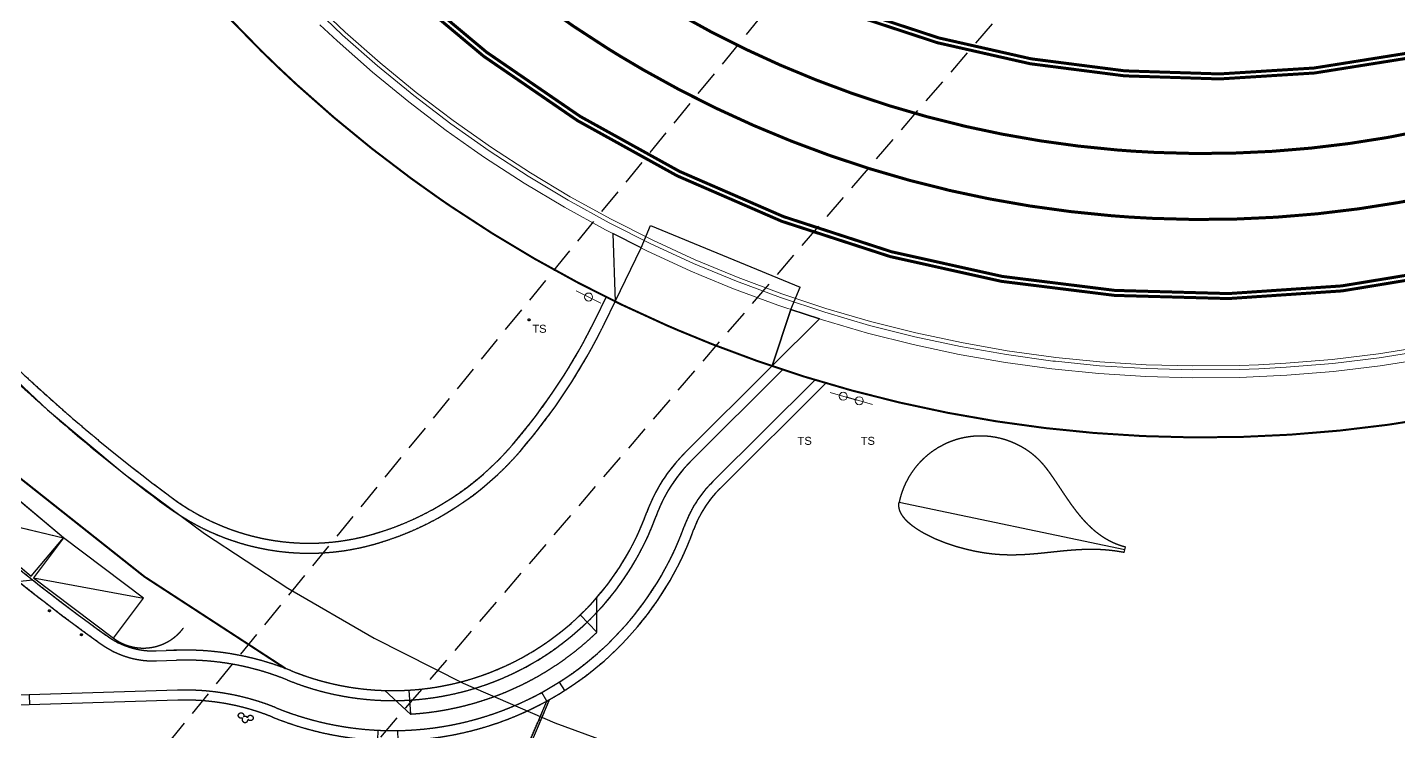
# Model space of a CAD drawing. Header units: millimetres. Extents: x 833576263 to 1668046980, y 817519639 to 1636103653.
# Drawn here: x 834135641 to 834204194, y 817956395 to 817991613 of the extents above; entities that cross this region are included whole.
import ezdxf

# ---------------------------------------------------------------- set-up
doc = ezdxf.new("R2010")
doc.units = ezdxf.units.MM
doc.header["$LTSCALE"] = 100
doc.header["$MEASUREMENT"] = 0
for name, pattern in [('C160$0$Hidden', [9.524999999999999, 6.35, -3.175]), ('R_P_Grid$0$XXXXX-PIW-P-WHCGRDP1-XXX$0$DIVIDE2', [0.625, 0.25, -0.125, 0, -0.125, 0, -0.125]), ('R_site$0$HIDDENX2', [19.049999999999997, 12.7, -6.35])]:
    doc.linetypes.add(name, pattern=pattern)
doc.layers.get('Defpoints').update_dxf_attribs({"color": 170})
for name, color, linetype in [('C160$0$+C160', 6, 'C160$0$Hidden'), ('R_site$0$G-SITE(WHC)', 7, 'R_site$0$HIDDENX2'), ('R_site$0$WHC', 8, 'R_site$0$HIDDENX2'), ('R_Text for GBP from DLN$0$base plan(mm)$0$DLN040__', 7, 'Continuous'), ('T-TITL', 7, 'Continuous'), ('X-REF', 7, 'Continuous')]:
    doc.layers.add(name, color=color, linetype=linetype)
for name, color, linetype, lineweight in [('C160$0$DLN_TRAFFIC SIGN', 6, 'Continuous', 18), ('R_ROAD MARK$0$MMH832__', 252, 'Continuous', 0), ('R_WKCD_PARK$0$000-PAV-Concrete-b', 1, 'Continuous', 25), ('R_WKCD_PARK$0$RDA8301', 1, 'Continuous', 18)]:
    doc.layers.add(name, color=color, linetype=linetype, lineweight=lineweight)
doc.layers.add('R_P_Grid$0$RDA9101-PIW', color=3, linetype='R_P_Grid$0$XXXXX-PIW-P-WHCGRDP1-XXX$0$DIVIDE2', plot=False)
doc.styles.add('R_Text for GBP from DLN$0$base plan(mm)$0$SWIS721 LT', font='swiss.ttf')
doc.styles.add('R_WKCD_PARK$0$Calibri', font='calibri.ttf', dxfattribs={"height": 0.5000000000000001})

# ---------------------------------------------------------------- blocks, each defined once
blk = doc.blocks.new('R_P_Grid')
at = {"layer": 'R_P_Grid$0$RDA9101-PIW', "color": 3, "ltscale": 100, "const_width": 100, "flags": 128}
blk.add_lwpolyline([(834337769.4556472, 818059634.9832795), (834332932.0432233, 818056418.8684082), (834331836.7016854, 818055690.6396995), (834328766.5812991, 818053649.4947715), (834324604.5337418, 818050882.3908176), (834317939.9446489, 818046451.4921848), (834316277.0243415, 818045345.9129491), (834307949.5149413, 818039809.4350805), (834305598.7993662, 818038246.5806745), (834302685.5302255, 818036294.6053597), (834299786.3456538, 818034321.7714756), (834299131.3425372, 818033871.8247414), (834295770.6559348, 818031538.4222089), (834291783.0000277, 818028715.0558803), (834291136.8026212, 818028251.8675765), (834287823.7766945, 818025851.9548243), (834285844.326741, 818024397.7469217), (834283893.381854, 818022949.4053489), (834282403.2293782, 818021832.9618126), (834275934.3934746, 818016967.145192), (834267942.8156925, 818010955.9319574), (834260124.0602909, 818004714.9608614), (834257045.0344138, 818002257.266444), (834255723.6667459, 818001202.5439211), (834252305.3048893, 817998473.9897656), (834244486.5494877, 817992233.0186696), (834236667.7940861, 817985992.0475737), (834234793.1675985, 817984581.9656276), (834234389.1462077, 817984283.7413127), (834232887.6782155, 817983200.323642), (834230934.9043618, 817981886.360689), (834228937.248756, 817980641.693486), (834228709.7355893, 817980506.0279881), (834227599.0263029, 817979860.9795994), (834226897.16934, 817979467.8534878), (834224722.31897, 817978318.2538613), (834222506.7911438, 817977249.1468117), (834220253.563685, 817976261.9692934), (834217965.6650892, 817975358.0481421), (834215646.1704515, 817974538.5982906), (834213298.1973348, 817973804.721137), (834210924.9015789, 817973157.4030632), (834208529.4730593, 817972597.5141103), (834206115.1313987, 817972125.8068076), (834203685.1216409, 817971742.9151634), (834201242.7098893, 817971449.3538102), (834198791.1789153, 817971245.517315), (834196333.8237479, 817971131.6796484), (834193873.9472439, 817971107.9938164), (834191414.8556495, 817971174.491654), (834188959.854155, 817971331.083784), (834186512.2424538, 817971577.5597351), (834184075.3103074, 817971913.5882263), (834181652.3331226, 817972338.7176125), (834179246.5675498, 817972852.3764894), (834176861.2471061, 817973453.8744645), (834174499.5778286, 817974142.4030817), (834172164.7339658, 817974917.0369109), (834169859.8537108, 817975776.7347898), (834168164.4462327, 817976471.6459236), (834167588.0349838, 817976720.3412248), (834165352.3312675, 817977746.5879428), (834163155.7475038, 817978854.0955962), (834161001.2360548, 817980041.375618), (834158891.6927346, 817981306.8322207), (834156829.9529164, 817982648.7645422), (834156301.532596, 817983010.3478549), (834154818.7877228, 817984065.3689317), (834152860.9002998, 817985554.7413741), (834150958.922185, 817987114.8800486), (834149115.4097698, 817988743.6880205), (834148211.4535729, 817989587.8249334), (834147332.8408637, 817990438.9760573), (834145613.6113636, 817992198.465574), (834143960.0320346, 817994019.791694), (834142374.325402, 817995900.5064273), (834141237.8898685, 817997339.358168), (834140858.6227666, 817997838.0819625), (834139414.9613383, 817999829.9140624), (834138045.2814993, 818001873.3255657), (834136751.4241949, 818003965.5699847), (834135535.1284591, 818006103.8351966), (834134398.0290791, 818008285.2472239), (834134114.6082023, 818008861.0510113), (834133341.6543952, 818010506.8740965), (834132367.4242492, 818012765.7297924), (834131476.6480743, 818015058.7782522), (834130670.5231355, 818017382.9374586), (834129950.1329217, 818019735.0835792), (834129316.445687, 818022112.0551655), (834128770.3131518, 818024510.6574017), (834128312.4693563, 818026927.6663988), (834127943.529674, 818029359.8335279), (834127663.9899865, 818031803.8897867), (834127474.2260138, 818034256.5501928), (834127438.0893545, 818036715.9316373), (834127492.1356573, 818039172.6527889), (834127636.1213106, 818041623.4109775), (834127869.6819106, 818044064.9178157), (834128192.3329773, 818046493.9036096), (834128603.470836, 818048907.1217395), (834129102.3736595, 818051301.3529966), (834129375.5332236, 818052454.0844829), (834129688.2026614, 818053673.4098797), (834130360.0034531, 818056020.1408372), (834131116.7075506, 818058338.4344535), (834131957.1340306, 818060625.2235745), (834132879.9913414, 818062877.4893633), (834133883.8792539, 818065092.2652851), (834134967.2909597, 818067266.6410123), (834135629.7251377, 818068504.9505402), (834136128.6153077, 818069397.7662469), (834137399.4340827, 818071536.6200963), (834138748.5208138, 818073624.0667939), (834139884.2413279, 818075256.8252978), (834140173.8086783, 818075657.2485023), (834142535.2937913, 818078697.420425), (834144381.6137109, 818081074.3695523), (834148574.8392997, 818086679.6478057), (834152500.609871, 818092007.430917), (834154509.7347033, 818094734.0755737), (834157219.0144552, 818098410.9218498), (834160444.6301069, 818102788.5033418), (834163001.4424218, 818106258.4314036), (834165759.1365839, 818110000.9823544), (834168748.046644, 818120246.104581), (834165385.6186076, 818129509.1662626), (834169848.6197025, 818137783.6548686), (834175089.2753421, 818145514.4985127), (834184459.1528735, 818145967.773594), (834194438.3330228, 818146124.3414932), (834203910.7509302, 818139625.229262), (834201868.6300001, 818136648.8500001), (834201686.371376, 818136383.208995), (834201506.2601362, 818136116.1119394), (834200974.9305588, 818135269.0696948), (834200486.5994726, 818134396.5306215), (834200042.4874514, 818133500.6756129), (834199643.7045436, 818132583.7438399), (834199291.2474988, 818131648.0271543), (834198985.9972762, 818130695.8643607), (834198728.7168424, 818129729.6353701), (834198520.0492641, 818128751.7552518), (834198360.5161022, 818127764.6681967), (834198308.5514855, 818127350.4407436), (834198256.1226841, 818126946.0349243), (834198077.9145186, 818125962.2581447), (834197829.9507403, 818124993.7082663), (834197513.495933, 818124045.3247696), (834197130.1639755, 818123121.9442884), (834196681.9098121, 818122228.2759457), (834196171.0194813, 818121368.8773348), (834195600.0984583, 818120548.1312793), (834194972.0583674, 818119770.2234786), (834194290.1021323, 818119039.121163), (834193557.7076432, 818118358.5528605), (834193203.1778057, 818118062.0429673), (834192624.3610524, 818117584.9242141), (834191866.8408551, 818116932.1523793), (834191125.8749665, 818116260.6484926), (834190401.926466, 818115570.8322225), (834189695.4477984, 818114863.1346812), (834189006.8804893, 818114137.998157), (834188336.6548711, 818113395.8758368), (834187685.189813, 818112637.2315223), (834187052.8924593, 818111862.539342), (834186440.1579757, 818111072.2834529), (834185847.3693006, 818110266.9577395), (834185274.896908, 818109447.0655042), (834185052.6508812, 818109115.6236924), (834184992.3325007, 818109024.4530561), (834180082.0240309, 818101389.2787989), (834176995.4558455, 818096603.6566086), (834174659.2860892, 818092981.5024376), (834171712.0280176, 818088411.8759855), (834169236.5481473, 818084573.7260766), (834167400.8026593, 818081727.4632324), (834163813.8102055, 818076165.9497155), (834160062.3511899, 818070255.8870773), (834158495.7223681, 818067685.9729669), (834156491.9685211, 818064398.9944484), (834156311.0684675, 818064104.2617408), (834155588.7378981, 818062917.487855), (834154743.1460891, 818061405.1542377), (834153956.2320035, 818059864.2298764), (834153650.2101643, 818059223.4897006), (834153246.6964657, 818058337.1474706), (834152594.5986258, 818056787.1968869), (834152000.6599786, 818055216.5335822), (834151465.5213059, 818053627.3351234), (834150989.7420274, 818052021.7981719), (834150573.7996633, 818050402.1354492), (834150218.0894098, 818048770.5726889), (834150058.4169573, 818047925.9351403), (834149922.9238292, 818047129.3455805), (834149688.5326504, 818045480.6967057), (834149515.0626863, 818043826.8724768), (834149402.5778629, 818042170.1200744), (834149351.0593587, 818040512.6843956), (834149360.4058602, 818038856.8050119), (834149430.4339278, 818037204.7131431), (834149560.878469, 818035558.628651), (834149688.0712361, 818033914.6882373), (834149875.4378155, 818032276.5149103), (834150122.7263728, 818030646.3104895), (834150429.6045353, 818029026.2660835), (834150795.6598375, 818027418.5591451), (834151220.4002753, 818025825.3505447), (834151703.2549677, 818024248.7816657), (834152243.5749247, 818022690.9715269), (834152840.6339183, 818021154.0139341), (834153493.6294596, 818019639.9746654), (834154011.7158595, 818018536.8316976), (834154201.6838769, 818018150.8886952), (834154963.8454958, 818016688.7574594), (834155779.0899177, 818015255.5461643), (834156646.3213971, 818013853.1811457), (834157564.3743145, 818012483.5472804), (834158532.0147429, 818011148.4854519), (834158786.2254418, 818010814.206724), (834159547.9421052, 818009849.7900765), (834160610.7909251, 818008589.2066915), (834161719.1326588, 818007368.4296091), (834162871.4776179, 818006189.0996385), (834163460.3838258, 818005618.6000593), (834164066.2769705, 818005052.8018821), (834165301.9248224, 818003961.0636028), (834166576.7603769, 818002915.3521737), (834167889.070166, 818001917.0731038), (834168882.9069902, 818001209.9259642), (834169237.0903536, 818000967.5681498), (834170619.0091066, 818000068.1135126), (834172032.9690295, 817999219.9181223), (834173477.0696616, 817998424.1220123), (834174949.3700308, 817997681.7947881), (834176447.8912623, 817996993.9341898), (834176834.241423, 817996827.2416254), (834177970.6192391, 817996361.4647502), (834179515.5073088, 817995785.2365519), (834181080.4790336, 817995266.0240858), (834182663.4309821, 817994804.5252101), (834184262.235557, 817994401.3602115), (834185874.7438525, 817994057.0709715), (834187498.7885455, 817993772.1202391), (834189132.1868058, 817993546.8910079), (834190772.743233, 817993381.6860019), (834192418.2528039, 817993276.7272683), (834194066.5038393, 817993232.1558785), (834195715.2809743, 817993248.0317401), (834197362.3681376, 817993324.3335143), (834199005.551529, 817993460.9586464), (834200642.6225948, 817993657.7235029), (834202271.380998, 817993914.3636178), (834203889.637573, 817994230.5340488), (834205495.2172701, 817994605.8098412), (834207085.9620782, 817995039.6865976), (834208659.7339249, 817995531.5811578), (834210214.4175514, 817996080.8323807), (834211747.923354, 817996686.702035), (834213258.1901937, 817997348.3757888), (834214743.1881667, 817998064.9643068), (834216200.921332, 817998835.504444), (834216671.3537744, 817999099.0043973), (834217415.826957, 817999531.3598592), (834217568.3218051, 817999622.2921327), (834218907.2869446, 818000456.5530487), (834220216.1692706, 818001337.2607057), (834221222.315716, 818002063.7651136), (834221493.3583168, 818002263.3314704), (834223367.9848044, 818003673.4134165), (834231532.3849671, 818009454.8687899), (834239696.7851297, 818015236.3241634), (834243266.262964, 818017763.9779279), (834244646.0445082, 818018741.0424109), (834247861.1852922, 818021017.7795368), (834256025.5854548, 818026799.2349102), (834264017.163237, 818032810.4481449), (834270485.9991405, 818037676.2647655), (834272036.6147207, 818038838.0081241), (834274066.719415, 818040345.1163183), (834276126.4857742, 818041858.3288713), (834279573.9380999, 818044355.6183528), (834280246.3550398, 818044837.6005746), (834284395.8105345, 818047775.5253098), (834287892.8573718, 818050203.6059119), (834288574.4373155, 818050671.8092866), (834291591.2566276, 818052724.6911278), (834294622.7319918, 818054755.8680605), (834296973.447567, 818056318.7224663), (834305300.956967, 818061855.2003349), (834306963.8772744, 818062960.7795708), (834313628.4663672, 818067391.6782035), (834317790.5139242, 818070158.7821574), (834321955.9757675, 818072928.1560721), (834328617.331038, 818077356.904724), (834330283.4851677, 818078464.6339407), (834333118.0012465, 818080367.5659057), (834338610.994568, 818084001.1118093), (834347159.9630829, 818089204.4893019), (834347395.6154526, 818089361.1608909), (834355477.9137256, 818094734.6121073), (834355488.6028192, 818094741.7173624), (834355753.0367967, 818094916.6647946), (834355978.9935138, 818095064.9027183), (834357079.1941259, 818095787.2618561), (834357525.7710325, 818096076.0556525), (834358432.8358043, 818096656.1226344), (834360580.7234007, 818097995.444629), (834361303.6278238, 818098435.6281222), (834364211.5427778, 818100153.8007629), (834367250.3055387, 818101912.6425607), (834370327.9916823, 818103604.4867656), (834373443.1238279, 818105228.4718874), (834375936.555146, 818106395.1002089), (834378449.9156446, 818107516.9195065), (834382829.378338, 818109423.3209075), (834383089.7190642, 818109536.6484913), (834384925.5885065, 818110335.8113844), (834386145.5908726, 818110873.9553549), (834387150.8270481, 818111325.3256652), (834389359.3683374, 818112352.784869), (834389897.661152, 818112609.2316887), (834389999.384761, 818112657.8719398), (834391550.5652509, 818113417.9072195), (834392181.8325441, 818113742.2542194), (834392838.5519364, 818114085.8691308), (834394345.6598113, 818114888.6863478), (834397107.6308529, 818116420.7636341), (834399835.1342804, 818118013.3935025), (834402526.8427724, 818119665.8009101), (834405181.4464257, 818121377.1817236), (834406983.2470984, 818122586.8214439), (834407797.6533949, 818123146.7031106), (834410309.5034739, 818124926.5867873), (834410374.1905203, 818124973.503945), (834411807.6145899, 818126027.4278746), (834412909.8039459, 818126856.695226), (834413724.1101507, 818127480.1430801), (834414014.1873924, 818127704.477067), (834415403.2597325, 818128795.3605106), (834417344.433478, 818130367.1166484), (834417477.5322899, 818130476.9565358), (834419520.0829626, 818132196.9444964), (834422831.6577235, 818135038.7492453), (834423236.1397046, 818135385.8526318), (834427986.5137675, 818139441.3115835), (834429055.5802066, 818140379.764848), (834430154.7006367, 818141362.6760292), (834431136.5839674, 818142312.9086373), (834432081.7779255, 818143299.643286), (834432957.3762169, 818144284.5906385), (834432988.926506, 818144321.4643751), (834433061.2306658, 818144406.3487643), (834433445.8676054, 818144867.0377443), (834433856.7282857, 818145376.9059682), (834434683.938289, 818146464.453896), (834435469.3697748, 818147582.5479288), (834436211.895939, 818148729.5840139), (834436910.4515302, 818149903.916578), (834437564.0343791, 818151103.8608873), (834438171.7068352, 818152327.6954638), (834438732.5971129, 818153573.6645571), (834438923.7402902, 818154029.3105236), (834439245.9005418, 818154839.980661), (834439710.8807205, 818156124.8270793), (834440126.8705742, 818157426.3605312), (834440493.273311, 818158742.7137967), (834440809.5632782, 818160071.9983946), (834441075.2867165, 818161412.3072915), (834441290.0624101, 818162761.7176391), (834441453.582236, 818164118.2935315), (834441633.1238568, 818165475.8202692), (834441761.2407377, 818166841.732157), (834441837.5552055, 818168214.0781915), (834441861.7637188, 818169590.8907888), (834441833.6375816, 818170970.1886084), (834441793.2106774, 818171771.6817889), (834441735.0565295, 818172572.9497098), (834441605.30632, 818174302.4318556), (834441596.1642312, 818174501.9049555), (834441565.9382032, 818176033.486763), (834441616.7635335, 818177761.4020407), (834441757.3485348, 818179481.4892199), (834441987.0162818, 818181189.0964768), (834442304.8493376, 818182879.6212131), (834442738.0532073, 818184652.7344658), (834442989.1699226, 818185522.4020923), (834443899.5000001, 818188760.600001), (834443955.5407586, 818189087.9554554), (834444164.9293481, 818190065.7709216), (834444354.7210556, 818191047.5783237), (834444524.8399669, 818192032.984952), (834444675.218037, 818193021.5966569), (834444805.7951164, 818194013.0180072), (834444916.5189762, 818195006.8524469), (834445007.3453282, 818196002.7024562), (834445078.2378433, 818197000.169708), (834445129.1681651, 818197998.8552289), (834445160.1159225, 818198998.3595577), (834445171.0687363, 818199998.2829063), (834445162.0222261, 818200998.2253186), (834445132.98001, 818201997.7868307), (834445083.9537046, 818202996.5676317), (834445014.96292, 818203994.1682225), (834444926.0352513, 818204990.189576), (834444817.2062682, 818205984.2332973), (834444688.5195014, 818206975.9017819), (834444574.4696304, 818207735.4222304), (834453113.676778, 818204098.3019782), (834460852.6868304, 818200622.1376286), (834473072.4912845, 818195624.9179709), (834472075.5445566, 818195548.4977723), (834471084.3793143, 818195416.8380326), (834470102.0539224, 818195230.3450049), (834469131.59947, 818194989.5941367), (834468176.0104166, 818194695.3282948), (834467238.2353523, 818194348.4554741), (834466321.1679004, 818193950.0459944), (834465427.6377882, 818193501.3291978), (834464560.4021155, 818193003.689657), (834463722.1368469, 818192458.6629013), (834462915.4285558, 818191867.9306797), (834462142.7664422, 818191233.3157703), (834461406.5346524, 818190556.7763579), (834460709.0049222, 818189840.3999901), (834460190.3390844, 818189252.0131813), (834459921.323341, 818188925.8109726), (834459282.3457066, 818188086.7264208), (834459191.908589, 818187959.7943052), (834459099.3236334, 818187828.5759492), (834458690.7845551, 818187213.5650922), (834458198.9894294, 818186280.5757085), (834457761.0779757, 818185324.639324), (834457378.0780746, 818184348.8516035), (834457100.1610733, 818183518.5378112), (834457050.8406128, 818183356.3514065), (834456780.0378661, 818182350.3107123), (834456566.1624511, 818181333.9245007), (834456409.5268509, 818180310.4006163), (834456314.5430933, 818179343.838666), (834456270.3053249, 818178376.468699), (834456276.6392144, 818177410.9453291), (834456333.2320598, 818176449.9027945), (834456424.817888, 818175605.687393), (834456439.634438, 818175495.9477687), (834456561.9397243, 818174751.0202154), (834456595.2622272, 818174551.6522908), (834456771.4550333, 818173431.6459568), (834456923.0515004, 818172307.1743704), (834457126.1067312, 818170362.3141991), (834457255.4458156, 818168408.5984995), (834457310.6892335, 818166448.8240098), (834457291.5636733, 818164485.8035109), (834457197.9027, 818162522.3617879), (834456962.6517239, 818160570.6975102), (834456653.6604968, 818158629.3420829), (834456271.3723073, 818156701.0806345), (834455816.3355979, 818154788.6795083), (834455289.2031782, 818152894.8822949), (834454690.7312887, 818151022.405894), (834454021.778516, 818149173.9366187), (834453558.2964072, 818148007.6502662), (834453283.3045602, 818147352.1263404), (834452476.3688592, 818145559.5886841), (834451602.1290677, 818143798.895281), (834450661.8393975, 818142072.5720751), (834449656.8488172, 818140383.0957044), (834448588.5991175, 818138732.8899435), (834447458.6228427, 818137124.3222291), (834446268.5410914, 818135559.7002622), (834445020.0611924, 818134041.268698), (834444974.4838512, 818133988.0014385), (834443714.974253, 818132571.2059253), (834442355.1525922, 818131151.6209424), (834440942.5470518, 818129784.5503292), (834439361.2740383, 818128370.4643003), (834439210.3962697, 818128236.9599774), (834434657.5610203, 818124329.0587922), (834433541.7439198, 818123376.4757042), (834433137.353009, 818123029.4505051), (834430102.9323217, 818120423.2475252), (834429825.7696311, 818120187.63866), (834427557.4621543, 818118277.5458827), (834425253.9267421, 818116410.0882975), (834422484.8716469, 818114257.1440755), (834419668.9992663, 818112165.8053463), (834416807.6799263, 818110137.0898463), (834413902.3060695, 818108171.984837), (834410954.2915776, 818106271.446624), (834407965.0710822, 818104436.4000919), (834404936.0992687, 818102667.7382541), (834401868.8501662, 818100966.3218186), (834399328.8246359, 818099623.283488), (834398764.8164318, 818099332.9787682), (834396359.4973347, 818098092.9391495), (834393932.9623178, 818096893.7868465), (834391485.906495, 818095735.8848716), (834390536.823433, 818095295.9616543), (834389411.7083923, 818094774.4433085), (834385078.2159134, 818092765.7635319), (834382844.9386173, 818091705.2245345), (834380630.1643984, 818090607.7727617), (834377794.8331677, 818089224.7691718), (834374989.8339431, 818087779.0971044), (834372216.5521141, 818086271.4219209), (834372080.6463891, 818086191.1205702), (834370289.2168006, 818084959.6612859), (834368725.4853418, 818083390.6133127), (834367811.2455152, 818082126.7215295), (834367476.8094286, 818081560.8657672), (834366483.0690342, 818079209.3606514)], dxfattribs=at)
blk = doc.blocks.new('R_site')
at = {"layer": 'Defpoints'}
blk.add_lwpolyline([(834133012, 817975901.7), (834136651.0000001, 817972486.7), (834140480.0000001, 817969284.7), (834144485.9999999, 817966308.7000002), (834148656.0000001, 817963566.7), (834152977.0000001, 817961069.7), (834157433.0000001, 817958823.7000002), (834162012, 817956837.7), (834166696.9999999, 817955116.7)], dxfattribs=at)
at = {"layer": 'R_site$0$G-SITE(WHC)'}
blk.add_lwpolyline([(834037983.1212319, 817884579.8100538), (834043099.8307948, 817891427.0059211), (834047473.8666949, 817896889.655837), (834157501.3058895, 818025260.8742838, 0.0007799606108974314), (834158487.2072026, 818022569.6812036), (834158487.2072393, 818022569.6811095, 0.1805781509884024), (834175243.8972027, 818003906.2112036), (834175243.8972027, 818003906.2112036, 0.1017626178166721), (834190066.2139807, 817999023.8181814), (834069382.4026543, 817858219.5967968)], format="xyb", close=True, dxfattribs=at)
at = {"layer": 'R_site$0$WHC', "flags": 128}
blk.add_lwpolyline([(833996983.685323, 817777219.455525), (834194514.8662553, 818019359.139286)], dxfattribs=at)
blk = doc.blocks.new('R_WKCD_PARK')
blk.add_line((834135767.52323, 817957730.2339756), (834135751.7133201, 817958229.9839599))
at = {"layer": 'R_WKCD_PARK$0$000-PAV-Concrete-b'}
for p, q in [((834166332.5201597, 817980584.1313919), (834166793.0753942, 817981702.9805577)), ((834166793.3474318, 817981702.3278743), (834174276.3039757, 817978622.0960518)), ((834164058.9812572, 817977063.1896447), (834164578.8152745, 817978129.1585864)), ((834173816.4014248, 817977503.5189239), (834174276.9566591, 817978622.3680894)), ((834164508.3905343, 817976844.0291972), (834165028.2245517, 817977909.9981397)), ((834173411.0528405, 817974503.5442674), (834168849.6583573, 817969960.5100006)), ((834175021.3325434, 817973990.2870301), (834169908.177423, 817968897.7130363)), ((834175569.4298117, 817973830.4930174), (834170261.0171115, 817968543.4473815)), ((834143149.7510618, 817958464.0256093), (834132053.8824983, 817958113.00072)), ((834143165.560972, 817957964.2756251), (834132069.6924082, 817957613.2507358))]:
    blk.add_line(p, q, dxfattribs=at)
at = {"layer": 'R_WKCD_PARK$0$000-PAV-Concrete-b', "flags": 128}
blk.add_lwpolyline([(834165022.624861, 817977898.5154425), (834166332.3286803, 817980583.6666613), (834164915.5370698, 817981298.0065633)], close=True, dxfattribs=at)
for points in [[(834168496.8186688, 817970314.7756553), (834172879.5617957, 817974679.8776612), (834175239.9018623, 817977030.7170451), (834173816.2111019, 817977503.0565634), (834172879.5611402, 817974679.8756847), (834173816.2111019, 817977503.0565634)], [(834132006.6512524, 817967383.004923), (834137442.136033, 817966077.0550009), (834133616.128178, 817969296.0088514), (834132006.6512524, 817967383.004923), (834135832.6591079, 817964164.0510733), (834137442.136033, 817966077.0550009)], [(834135939.7562369, 817964078.8420627), (834141438.5619097, 817963072.2954074), (834137442.1360332, 817966077.0550009), (834135939.7562369, 817964078.8420627), (834139936.1821134, 817961074.08247), (834141438.5619097, 817963072.2954074)], [(834134960.4469175, 817964738.543056), (834134202.2904185, 817963808.382466), (834135895.4312291, 817963986.3433902)], [(834142075.2577057, 817960431.0338895), (834142580.8845637, 817960447.0297179), (834143086.5117065, 817960463.0255548)], [(834142091.0676154, 817959931.2839057), (834142596.6944735, 817959947.2797344), (834143102.3216156, 817959963.2755711)]]:
    blk.add_lwpolyline(points, dxfattribs=at)
at = {"layer": 'R_WKCD_PARK$0$000-PAV-Concrete-b'}
for centre, radius, start, end in [((834194307.6763633, 818037549.9666185), 94434.00366281503, 211.4452904109368, 234.3951042975594), ((834194307.6763545, 818037549.9666098), 93934.0036505651, 211.5473970966274, 234.3951042975594), ((834194316.2164911, 818037555.0090507), 86943.13786766387, 224.4603485000574, 233.4930419161902), ((834194316.2164859, 818037555.009046), 86443.13786047787, 224.4603485000574, 233.4930419161902), ((834137543.8335314, 817989993.6562295), 29500.00042398654, 319.2483098702083, 334.0032058578099), ((834137543.8335409, 817989993.656223), 30000.00041276799, 319.2483098702083, 334.0032058578099), ((834148907.0201299, 817980201.9245621), 14499.99980022793, 286.6706878190466, 319.2483098702083), ((834148907.0201311, 817980201.9245627), 14999.99979969439, 286.6738836463805, 319.2483098702083), ((834174212.8216228, 817964575.6720479), 8100.000000022917, 134.884459652432, 160.0510733136288), ((834174212.8216228, 817964575.6720479), 7599.999999938535, 134.884459652432, 160.0510733136288), ((834174212.8216228, 817964575.6720479), 6099.999999986288, 134.884459652432, 160.0510733136288), ((834174212.8216228, 817964575.6720479), 5600.000000002072, 134.884459652432, 160.0510733136288), ((834149730.847584, 817977316.6365932), 11499.71496102813, 233.4930419161902, 286.8625224106818), ((834149730.8475828, 817977316.6365925), 11999.71495993076, 233.4930419161902, 286.8585186059137), ((834153908.8839015, 817971945.2116222), 14000.00000083619, 247.9162607003683, 340.0510733136288), ((834153908.8839011, 817971945.2116221), 13500.00000103349, 247.9162607003683, 340.0510733136288), ((834153908.8839011, 817971945.2116222), 16000.00000107875, 247.9162607003683, 340.0510733136288), ((834153908.8839012, 817971945.2116222), 15500.00000102108, 247.9162607003683, 340.0510733136288), ((834141948.7784262, 817964429.0337641), 4000.000000599654, 234.3951042975594, 271.8119824755657), ((834141948.7784262, 817964429.0337636), 4499.999999593983, 234.3951042975594, 271.8119824755657), ((834143532.3508823, 817946370.0759902), 14099.99999992382, 67.91626070036833, 91.81198247556576), ((834143532.3508823, 817946370.0759902), 13599.9999999404, 67.91626070036833, 91.81198247556576), ((834143532.3508823, 817946370.0759902), 12099.99999996533, 67.91626070036833, 91.81198247556576), ((834143532.3508823, 817946370.0759902), 11599.9999999819, 67.91626070036833, 91.81198247556576), ((834065657.1471944, 817997680.1650125), 103861.7261962584, 328.4553288334386, 337.4907747323264), ((834065657.1471967, 817997680.1650115), 103961.7261939089, 328.4553288334386, 337.5601371099391)]:
    blk.add_arc(centre, radius, start, end, dxfattribs=at)
at = {"layer": 'R_WKCD_PARK$0$RDA8301', "flags": 128}
blk.add_lwpolyline([(834205598.2881246, 817975055.5675538), (834203276.0172496, 817974689.6521037), (834200941.8942453, 817974409.1063248), (834198599.0563362, 817974214.3072897), (834196250.6524599, 817974105.5168223), (834193899.8390347, 817974082.8811445), (834191549.7757187, 817974146.4306802), (834189203.6211609, 817974296.0800142), (834186864.5287566, 817974531.6280078), (834184535.6424094, 817974852.7580674), (834182220.0923055, 817975259.0385724), (834179920.9907056, 817975749.9234532), (834177641.4277629, 817976324.7529262), (834175384.4673692, 817976982.7543806), (834173153.1430367, 817977723.0434159), (834170950.4538214, 817978544.6250329), (834169330.2153034, 817979208.7260236), (834168779.3602912, 817979446.3949682), (834166642.7805474, 817980427.1411796), (834164543.5863022, 817981485.5454757), (834162484.5990198, 817982620.1852881), (834160468.5861225, 817983829.5355808), (834158498.2572725, 817985111.9709029), (834157993.2654241, 817985457.5227644), (834156576.2607292, 817986465.7675717), (834154705.1797903, 817987889.1059903), (834152887.5293193, 817989380.0730916), (834151125.7523651, 817990936.6649123), (834150261.8747029, 817991743.3754871)], dxfattribs=at)
at = {"layer": 'R_WKCD_PARK$0$000-PAV-Concrete-b', "insert": (834170535.1936518, 817980163.1058372), "char_height": 0.5000000000000001, "width": 2.677290097971373, "attachment_point": 2, "rotation": 337.62631765119045, "line_spacing_factor": 1.158047630004602, "style": 'R_WKCD_PARK$0$Calibri'}
blk.add_mtext('8093m', dxfattribs=at)
blk = doc.blocks.new('R_ROAD MARK')
at = {"layer": 'R_ROAD MARK$0$MMH832__', "linetype": 'Continuous'}
for p, q in [((834149703.1889374, 817992841.5821679), (834151396.0963459, 817991231.5655863)), ((834149843.674791, 817992983.9800969), (834151531.2681352, 817991379.0173838)), ((834151396.0963459, 817991231.5655863), (834153146.8818597, 817989684.6851864)), ((834151531.2681352, 817991379.0173838), (834153276.5579046, 817989836.9926667)), ((834153146.8818597, 817989684.6851864), (834154953.192301, 817988203.020084)), ((834153276.5579046, 817989836.9926667), (834155077.1983079, 817988359.9785355)), ((834155077.1983079, 817988359.9785355), (834156930.7691587, 817986949.9601996)), ((834154953.192301, 817988203.020084), (834156812.5998629, 817986788.5617402)), ((834156930.7691587, 817986949.9601996), (834158834.7791286, 817985608.8328224)), ((834156812.5998629, 817986788.5617402), (834158722.6053712, 817985443.2112858)), ((834158834.7791286, 817985608.8328224), (834160786.6690948, 817984338.3989731)), ((834158722.6053712, 817985443.2112858), (834160680.6416456, 817984168.7769663)), ((834160680.6416456, 817984168.7769663), (834162684.076948, 817982966.9717094)), ((834160786.6690948, 817984338.3989731), (834162783.8155811, 817983140.3662027)), ((834162684.076948, 817982966.9717094), (834164730.2185222, 817981839.4108261)), ((834162783.8155811, 817983140.3662027), (834164823.5342829, 817982016.3447515)), ((834164730.2185222, 817981839.4108261), (834166816.3162105, 817980787.6098363)), ((834164823.5342829, 817982016.3447515), (834166903.0836766, 817980967.8453825)), ((834166816.3162105, 817980787.6098363), (834168939.5661521, 817979812.9824349)), ((834166903.0836766, 817980967.8453825), (834169019.6687016, 817979996.2773523)), ((834168939.5661521, 817979812.9824349), (834171097.1145508, 817978916.8385885)), ((834169019.6687016, 817979996.2773523), (834171170.4445207, 817979102.9465162)), ((834171097.1145508, 817978916.8385885), (834173286.0615113, 817978100.3827767)), ((834171170.4445207, 817979102.9465162), (834173352.5203406, 817978289.0535725)), ((834173286.0615113, 817978100.3827767), (834175503.4649355, 817977364.7123741)), ((834173352.5203406, 817978289.0535725), (834175562.9632992, 817977555.6924515)), ((834175503.4649355, 817977364.7123741), (834177746.3444784, 817976710.8161721)), ((834175562.9632992, 817977555.6924515), (834177798.8024063, 817976903.8488404)), ((834177746.3444784, 817976710.8161721), (834180011.6855533, 817976139.5730538)), ((834177798.8024063, 817976903.8488404), (834180057.0325383, 817976334.3988634)), ((834180011.6855533, 817976139.5730538), (834182296.4433839, 817975651.7508092)), ((834180057.0325383, 817976334.3988634), (834182334.6184765, 817975848.107901)), ((834182296.4433839, 817975651.7508092), (834184597.5470961, 817975248.0051053)), ((834182334.6184765, 817975848.107901), (834184628.4989865, 817975445.6295614)), ((834184628.4989865, 817975445.6295614), (834186940.7279621, 817975126.79646)), ((834200881.2162496, 817975006.1301532), (834203193.4958274, 817975284.0505737)), ((834203193.4958274, 817975284.0505737), (834205494.034189, 817975646.5417503)), ((834203221.0032716, 817975085.9173213), (834205528.7858005, 817975449.5499465)), ((834184597.5470961, 817975248.0051053), (834186915.3285322, 817974928.4063753)), ((834186915.3285322, 817974928.4063753), (834187041.5501928, 817974913.4882442)), ((834186940.7279621, 817975126.79646), (834187063.2042335, 817975112.3209963)), ((834187041.5501928, 817974913.4882442), (834189236.1933627, 817974694.8136067)), ((834187063.2042335, 817975112.3209963), (834189252.4790021, 817974894.1812673)), ((834189236.1933627, 817974694.8136067), (834191567.920196, 817974546.0846176)), ((834189252.4790021, 817974894.1812673), (834191576.9919709, 817974745.9124137)), ((834191576.9919709, 817974745.9124137), (834193905.0626972, 817974682.9576666)), ((834193905.0626972, 817974682.9576666), (834196237.108342, 817974705.4127048)), ((834196237.108342, 817974705.4127048), (834197192.950738, 817974739.3800468)), ((834197192.950738, 817974739.3800468), (834198558.0421494, 817974812.966024)), ((834197201.88564, 817974539.5713176), (834198571.7138536, 817974613.4126347)), ((834198558.0421494, 817974812.966024), (834200881.2162496, 817975006.1301532)), ((834198571.7138536, 817974613.4126347), (834200901.4425547, 817974807.1217568)), ((834200901.4425547, 817974807.1217568), (834203221.0032716, 817975085.9173213)), ((834191567.920196, 817974546.0846176), (834193903.3217863, 817974482.9316322)), ((834193903.3217863, 817974482.9316322), (834196241.6233577, 817974505.4469081)), ((834196241.6233577, 817974505.4469081), (834197201.88564, 817974539.5713176))]:
    blk.add_line(p, q, dxfattribs=at)
at = {"layer": 'R_ROAD MARK$0$MMH832__', "linetype": 'Continuous', "const_width": 150, "flags": 128}
for points in [[(834205551.5904863, 817986481.7561991), (834203648.182542, 817986109.8736312), (834201732.4222507, 817985808.0111573), (834199806.8845283, 817985576.5745009), (834197874.1574315, 817985415.8747296), (834195936.8386809, 817985326.127835), (834193997.532168, 817985307.4544431), (834192058.8444561, 817985359.8796524), (834190947.8690435, 817985422.0302685), (834190123.3812771, 817985483.3329995), (834188193.7440284, 817985677.6485546), (834186272.5262771, 817985942.5651442), (834184362.3102745, 817986277.726702), (834182600.229763, 817986651.5466996), (834182465.6634839, 817986682.6827468), (834180585.1351312, 817987156.8889899), (834178723.2527775, 817987699.708065), (834176882.5189233, 817988310.4103853), (834175065.4076427, 817988988.1751242), (834173274.3612607, 817989732.0913186), (834171511.7870687, 817990541.159093), (834169780.0540892, 817991414.2910042), (834168081.4898922, 817992350.3135018)], [(834161257.9328612, 817992860.1042026), (834162942.3961457, 817991673.6189096), (834164669.2185025, 817990549.6756482), (834165292.1064482, 817990165.9361372), (834166436.078962, 817989489.7850767), (834168240.60274, 817988495.3717617), (834170080.3644309, 817987567.7722645), (834171952.8912665, 817986708.2333434), (834173855.6664398, 817985917.9102788), (834175786.1324881, 817985197.8653197), (834177741.6947305, 817984549.0662574), (834179719.7247543, 817983972.3851227), (834181717.5639496, 817983468.5970155), (834181860.5247236, 817983435.518644), (834183732.5270805, 817983038.3790623), (834185761.9058963, 817982682.3095058), (834187802.97277, 817982400.8669288), (834189852.9843651, 817982194.4296093), (834190728.9052056, 817982129.3027005), (834191909.1853229, 817982063.2750136), (834193968.8119657, 817982007.5794228), (834196029.0960115, 817982027.4176953), (834198087.2682949, 817982122.7631676), (834200140.5624883, 817982293.4876883), (834202186.2188209, 817982539.361792), (834204221.4877881, 817982860.0550066), (834206243.6338463, 817983255.1362978)]]:
    blk.add_lwpolyline(points, dxfattribs=at)
at = {"layer": 'R_ROAD MARK$0$MMH832__', "const_width": 150, "flags": 128}
for points in [[(834135028.3106314, 818042362.3068821, 0.01171226336172142), (834134887.9638671, 818039723.2655809, 0.6457580519911224), (834232426.683017, 817991639.4897587)], [(834135277.9717107, 818042348.3112916, 0.01173752283309479), (834135137.8376718, 818039715.3051059, 0.6457612423136992), (834232267.786761, 817991832.4974785)], [(834225986.4806826, 818000199.9033984, -0.6426762012100643), (834144534.8813214, 818040634.4272649, -0.6426762012100643)], [(834225828.9645698, 818000394.0391092, -0.6427118908784114), (834144784.9131185, 818040631.3493183, -0.6427118908784114)]]:
    blk.add_lwpolyline(points, format="xyb", dxfattribs=at)
blk = doc.blocks.new('C160$0$TS')
at = {"layer": 'C160$0$DLN_TRAFFIC SIGN'}
blk.add_line((834126.7067816668, 818031.9294209528), (834126.7067816668, 818030.557642198), dxfattribs=at)
blk.add_circle((834126.7067816668, 818031.2435315754), 0.1999999999534339, dxfattribs=at)
blk = doc.blocks.new('C160')
at = {"layer": 'C160$0$+C160'}
for p, q in [((834172.8795611401, 817974.6798756848), (834173.816211102, 817977.5030565634)), ((834179.2258009845, 817967.8739545499), (834190.5053984787, 817965.4962551388)), ((834190.4747687073, 817965.3509501896), (834190.5326891384, 817965.625719635)), ((834164.1142898273, 817961.3650561451), (834164.1070017663, 817963.0993995036)), ((834163.2811954659, 817962.2287423065), (834164.1142898273, 817961.3650561451)), ((834154.7865592223, 817957.2714361686), (834153.5150523831, 817958.4509574092)), ((834154.7149122575, 817958.4692953894), (834154.7865592223, 817957.2714361686))]:
    blk.add_line(p, q, dxfattribs=at)
at = {"layer": 'C160$0$+C160', "flags": 128}
blk.add_lwpolyline([(834194.5057766341, 817902.5689388482, 0.1371301355376545), (834201.254163669, 817900.7122273854, 0.05838300053238275), (834203.785833337, 817901.0193002325, -0.1224422936564869), (834210.2999245104, 817900.9780322913, 0.00762103194823824), (834215.0729621687, 817899.8364396996), (834217.5873242427, 817899.2754380185, 0.03869104341221816), (834244.5106639399, 817895.4214798986, 0.3116400440074453), (834269.3459316475, 817910.2870872943, 0.04096777883979923), (834277.2940085832, 817932.3801684825, 0.1443403783559359), (834277.1085945457, 817940.3526649928, -0.2680207997174732), (834278.8274445562, 817948.2701093901, 0.1627157758993849), (834282.4313895721, 817956.4520026095, 0.008292462503562383), (834282.7934872392, 817961.2250099547, -0.448218181929406), (834319.9004352508, 817990.5579660923, 0.4578686464131078), (834347.0164607629, 818012.7078155259, -0.201211876706244), (834361.7709191209, 818045.3755560714, -0.556126256492157), (834375.1385159488, 818042.0815947349), (834374.2990001675, 818054.1609998423), (834370.7518997096, 818059.5426914152, 0.269114428984827), (834341.0186648298, 818012.8704314718, -0.4578686463536737), (834320.9381258453, 817996.4675513764, 0.4482181720874481), (834276.8039747615, 817961.5796087089, -0.00829246530812224), (834276.4569308178, 817957.0050350393, -0.4371694524068553), (834267.0161071743, 817949.7673065179), (834242.235427978, 817954.5914126331, 0.2464618853792271), (834229.6820230687, 817950.8313058342, -0.3396885363204578), (834212.1440336049, 817948.727302262), (834209.5791838599, 817943.2380230798, -0.01713811243382823), (834213.7311592408, 817941.1217659933, -0.4717822284995428), (834216.0126760999, 817928.8288195856), (834215.3100394004, 817927.9914497744), (834219.906306164, 817924.1347242414), (834234.7547003595, 817941.8303513711), (834231.8805926242, 817944.2420144413), (834233.3641008984, 817945.990912086, -0.412648191200054), (834244.7477099362, 817946.9561862202), (834250.9341616818, 817941.7651368496), (834254.5551570094, 817946.0804710463), (834265.2282778269, 817944.0027125231, -0.4352189804526212), (834271.5010218524, 817933.9426359974, -0.04096777883980529), (834263.8852238625, 817912.773182724, -0.3116400440074453), (834244.8994088925, 817901.4088731011, -0.03869104341221816), (834218.8939103214, 817905.1314462852), (834216.3795482471, 817905.6924479663, -0.08055555071096852), (834170.302239164, 817924.1116585152), (834156.9027711668, 817932.1628548404, -0.4170009035278688), (834154.1714897978, 817943.3435353603, 0.05131809917660739), (834163.3824932566, 817962.5089422587, -0.1109390203543662), (834168.0872615281, 817969.9068670372), (834172.8795617952, 817974.6798776608, -0.1250487133179567), (834176.3122069252, 817976.712278222, -0.02819833224636395), (834169.041898613, 817979.3258829836), (834163.8531852652, 817974.1580548945, 0.1109390203574146), (834157.7369865122, 817964.5407526826, -0.05131809917541764), (834149.0580945634, 817946.4825143627, 0.170095146820808), (834147.0817431827, 817937.3707758122, -0.2649586570771981), (834143.9976452441, 817929.965831656, 0.09316747552843536), (834140.7813694354, 817926.3490898736), (834131.4260480554, 817910.7794663907), (834136.5690303096, 817907.6892020762), (834145.5054180471, 817922.5616139065, -0.4142112579499697), (834156.6202462872, 817925.3328159488)], format="xyb", close=True, dxfattribs=at)
at = {"layer": 'C160$0$+C160'}
for points in [[(834129.3152261456, 818022.1173904253), (834122.294221486, 818020.591485369, 0.1407991955609023), (834118.0633513953, 818018.3142836451, 0.3110381744357647), (834114.8917616027, 818002.1856698814, 0.089482206709575), (834132.2618304918, 817976.6586840344, 0.03943297298656711), (834142.5919727157, 817967.671449982, 0.237152478189665), (834153.2108777084, 817965.8326238161, 0.1430976768055735), (834160.2702062156, 817970.4101935613, 0.06446945807540719), (834164.5083905343, 817976.8440291972), (834165.0282245517, 817977.9099981397)], [(834129.4214143679, 818021.6287964608), (834122.4004097077, 818020.1028914051, 0.1407991955613214), (834118.4126821638, 818017.9565574727, 0.3109892326820957), (834115.3495404696, 818002.3867792247, 0.08947482009600971), (834132.6186981385, 817977.0088918052, 0.03943297298658172), (834142.8894329002, 817968.0733423043, 0.2371709375500069), (834153.0666423463, 817966.3113688778, 0.1431118822614334), (834159.8914333408, 817970.736584599, 0.06446945807584852), (834164.0589812573, 817977.0631896447), (834164.5788152745, 817978.1291585863)], [(834113.7423759897, 817988.2852386329, 0.1004735005720771), (834139.3289124009, 817960.770304201, 0.100151523004776)], [(834114.2564043229, 817988.4033401953, 0.1000234880711619), (834139.6200086259, 817961.1768297082)], [(834167.0688435285, 817967.1686581956, -0.4251692156301911), (834148.6454251179, 817958.9723167386, -0.4251692156301911)], [(834166.5988449705, 817967.3392493896, -0.4251692156317486), (834148.8334057888, 817959.4356344128)], [(834168.9488377608, 817966.4862934205, -0.4251692156302797), (834147.8935024345, 817957.1190460409, -0.4251692156302797)], [(834168.4788392028, 817966.6568846143, -0.425169215631639), (834148.0814831053, 817957.5823637154, -0.425169215631639)], [(834139.6200086259, 817961.1768297082, 0.1647281266574797), (834142.0752577056, 817960.4310338895, -1.591298433165131e-10), (834142.5808845637, 817960.447029718, -4.524072456799141e-10), (834143.0865117065, 817960.4630255548, -0.598541807908522)], [(834164.1142898272, 817961.3650561452, -0.1787762752028729), (834154.7865592223, 817957.2714361686)], [(834139.3289124013, 817960.7703042016, 0.1647281266524627), (834142.0910676154, 817959.9312839059), (834142.5966944735, 817959.9472797343), (834143.1023216156, 817959.9632755711)], [(834153.4901986236, 817936.2621029054, -0.2313210781794847), (834154.1714897996, 817943.3435353634, 0.03944500116875336), (834161.6064685561, 817957.918551631, 0.03787808076103148)], [(834153.8497939976, 817935.6704278316, -0.253858155448773), (834154.2567130537, 817943.2912190468, 0.03974814864205167), (834161.7469653488, 817957.9965744396, 0.03944500116866613)]]:
    blk.add_lwpolyline(points, format="xyb", dxfattribs=at)
at = {"layer": 'C160$0$+C160', "const_width": 0.1}
blk.add_lwpolyline([(834114.1517253991, 817995.677152627, 0.1406269358765457), (834148.5471263687, 817959.5481648814)], format="xyb", dxfattribs=at)
at = {"layer": 'C160$0$+C160'}
for points in [[(834165.0226248609, 817977.8985154425), (834166.3323286803, 817980.5836666613), (834164.9155370698, 817981.2980065632)], [(834172.8795617957, 817974.6798776613), (834173.816211102, 817977.5030565634), (834175.2399018622, 817977.0307170451)], [(834137.4421360331, 817966.0770550008), (834133.616128178, 817969.2960088514), (834132.0066512524, 817967.383004923), (834135.8326591081, 817964.1640510734)], [(834141.4385619097, 817963.0722954075), (834137.4421360332, 817966.0770550009), (834135.939756237, 817964.0788420627), (834139.9361821135, 817961.0740824699)]]:
    blk.add_lwpolyline(points, close=True, dxfattribs=at)
for points in [[(834172.8795617956, 817974.6798776613), (834168.4968186687, 817970.3147756553)], [(834173.4110528405, 817974.5035442674), (834168.8496583572, 817969.9605100005)], [(834175.0213325432, 817973.9902870301), (834169.908177423, 817968.8977130363)], [(834175.5694298117, 817973.8304930174), (834170.2610171116, 817968.5434473815)], [(834132.0066512524, 817967.383004923), (834137.4421360331, 817966.0770550008)], [(834135.939756237, 817964.0788420627), (834141.4385619097, 817963.0722954075)], [(834162.2266097213, 817958.8660129746), (834162.4949234574, 817958.4441033411)], [(834143.1497510618, 817958.4640256092), (834132.0538824983, 817958.11300072)], [(834161.6064685561, 817957.918551631), (834161.3659190364, 817958.3568847543)], [(834143.1655609718, 817957.964275625), (834132.0696924082, 817957.6132507358)], [(834161.2129344145, 817956.9818886702), (834161.304937302, 817956.9427036135)], [(834153.1645501493, 817956.4630939603), (834153.1405393829, 817955.9636708087)], [(834154.1694380359, 817955.9470207364), (834154.1644205619, 817956.4469955622)]]:
    blk.add_lwpolyline(points, dxfattribs=at)
at = {"layer": 'C160$0$+C160', "flags": 128}
for points in [[(834190.5326891384, 817965.625719635, -0.03650590116134318), (834190.0468417654, 817965.7856884254, -0.0128428672855878), (834189.8793424364, 817965.8598353049, -0.0124065498101925), (834189.7189446695, 817965.9407552507, -0.0118921022796329), (834189.562663095, 817966.0293733336, -0.0114496940029576), (834189.4122803668, 817966.12418319, -0.0107293986111795), (834189.2662449279, 817966.225571276, -0.01028934413643), (834189.125166113, 817966.3325767203, -0.0094564215897834), (834188.9884173629, 817966.445072228, -0.0090242423143257), (834188.8559088622, 817966.5625529484, -0.0081531235981357), (834188.7275098283, 817966.6845192865, -0.0077314559909004), (834188.6028128511, 817966.8107421033, -0.006871033383044001), (834188.4818517519, 817966.9405555478, -0.0064602483437899), (834188.3641847622, 817967.0737848554, -0.0056354307552514), (834188.2497725616, 817967.2098241076, -0.0052343347483361), (834188.1383361067, 817967.3483287724, -0.0044511366054803), (834188.0296016851, 817967.488968063, -0.0040575163607065), (834187.92358361, 817967.6310253199, -0.0033083327153661), (834187.8196685507, 817967.7746305101, -0.0029193002289044), (834187.718248555, 817967.9185278844, -0.002186822141664), (834187.6183025864, 817968.063454545, -0.0017989951054137), (834187.5206557458, 817968.2074907614, -0.001058393730897), (834187.4238332195, 817968.3520832642, -0.0006679572151225), (834187.3291324169, 817968.4945688945, 0.0001125047572588), (834187.2345898787, 817968.6371597641, 0.0005098213898613), (834187.1420071555, 817968.7764181525, 0.0013694086769815), (834187.0489019913, 817968.9153271411, 0.0017784207860273), (834186.9576087119, 817969.0496959924, 0.0027652852978321), (834186.8650989856, 817969.1832284915, 0.003191502532405999), (834186.774264421, 817969.311062377, 0.004363862158520001), (834186.6815102895, 817969.4375069115, 0.0023571465859482), (834186.6356978453, 817969.498230833, 0.0026956990995487), (834186.5892742537, 817969.5584884898, 0.0028124775595473), (834186.5432186129, 817969.6169255304, 0.0031870182740387), (834186.4964653308, 817969.6748054974, 0.287670434632687), (834182.2963228633, 817971.0546155361, 0.2876704346317322), (834179.2257909818, 817967.8739070531)], [(834190.4747687073, 817965.3509501896, 0.01661526205239357), (834189.9425161455, 817965.4365533491, 0.0064097287747462), (834189.7323936387, 817965.4604880557, 0.0061294466686177), (834189.5281204937, 817965.4785809361, 0.0058887255052474), (834189.3234703294, 817965.4917592184, 0.005591798403055001), (834189.1236670673, 817965.5000247172, 0.0052290065614567), (834188.9237301594, 817965.5039646273, 0.0049180496119633), (834188.727709669, 817965.5038488336, 0.0044510554576208), (834188.5317240452, 817965.500060196, 0.0041288165798958), (834188.3387985541, 817965.4930175217, 0.0035785444387582), (834188.146002904, 817965.4830018388, 0.0032477061993053), (834187.9554807852, 817965.4704941388, 0.0026355689059846), (834187.7651176525, 817965.4557454687, 0.0022986284278688), (834187.5763008944, 817965.439240612, 0.0016448601854335), (834187.387619208, 817965.421247, 0.001304094094654), (834187.1998016415, 817965.4022173481, 0.0006271503332080001), (834187.0120584869, 817965.3824623455, 0.0002846503087194), (834186.8245247152, 817965.3623835354, -0.0003984742132621), (834186.6369864066, 817965.3423474202, -0.0007407191008438), (834186.4490113313, 817965.3226977055, -0.001413586293462), (834186.2609538835, 817965.3038581364, -0.0017535855644606), (834186.0718027585, 817965.2861184232, -0.0023992313445741), (834185.882511835, 817965.2699504084, -0.0027348912689329), (834185.691440843, 817965.2556049619, -0.0033349840605358), (834185.5002111777, 817965.2435801498, -0.003664031580707999), (834185.3064686069, 817965.2341178326, -0.0041986619514236), (834185.1126028288, 817965.2277032748, -0.0045186185750656), (834184.915430942, 817965.2246190367, -0.0049670161350492), (834184.718237705, 817965.2252756964, -0.0052752434143761), (834184.5168753337, 817965.2300719188, -0.0056175172013985), (834184.3156667231, 817965.2392533284, -0.0059113444887238), (834184.1093524703, 817965.253440572, -0.0061310255357891), (834183.9034408001, 817965.2725920844, -0.006204883219715999), (834183.6919876476, 817965.2975341728, -0.0057412114557419), (834183.4811883651, 817965.3275210125, -0.0056827836406913), (834183.2665983072, 817965.3630664016, -0.0054054183379771), (834183.0528478944, 817965.4033616954, -0.0053688166510796), (834182.8376356408, 817965.448755162, -0.0052502797469737), (834182.6234353759, 817965.4987088501, -0.0052339417564636), (834182.4101055567, 817965.553199851, -0.0052633178177448), (834182.1979667982, 817965.6121571938, -0.0052668397324936), (834181.9890148032, 817965.6749979417, -0.005448132674579001), (834181.7814581495, 817965.7423014435, -0.0054722336476385), (834181.5793694252, 817965.8127452789, -0.0058253245938518), (834181.3789254181, 817965.8877363163, -0.0058719539358917), (834181.1861731454, 817965.9650364956, -0.0064364682348389), (834180.9953845924, 817966.047056529, -0.0032527109785873), (834180.9035613169, 817966.0886575682, -0.0034436346933477), (834180.8123036405, 817966.1314844867, -0.003466629148413), (834180.7237645036, 817966.1745385972, -0.0036980384671539), (834180.6358516607, 817966.2188567986, -0.0037254652621116), (834180.5509050618, 817966.2632734249, -0.0040047887825177), (834180.4666556515, 817966.308997804, -0.0040372383572882), (834180.3856089028, 817966.3546865401, -0.0043737679032697), (834180.3053426113, 817966.4017318427, -0.0044119720676777), (834180.228501693, 817966.4486025842, -0.0048172497977368), (834180.1525395386, 817966.4968832538, -0.0048621175923806), (834180.0802088031, 817966.5448464479, -0.005350330899378), (834180.008873432, 817966.5942763772, -0.0054029961682083), (834179.9413552614, 817966.6432434148, -0.0059912789024597), (834179.8749712902, 817966.6937355532, -0.0060531635867773), (834179.8125657293, 817966.7436193823, -0.0067615791551635), (834179.7514601117, 817966.7950851204, -0.0068344768559074), (834179.6944645373, 817966.8458011794, -0.0076852284707204), (834179.6389668949, 817966.898149419, -0.0077714100168859), (834179.5876758571, 817966.9496170116, -0.008786426164280001), (834179.5381186383, 817967.0027527887, -0.0088887554774996), (834179.4928241428, 817967.054897028, -0.0100842058653042), (834179.4495423408, 817967.1087195687, -0.0102062098189141), (834179.4105350514, 817967.1614739104, -0.0115818840244605), (834179.3738650004, 817967.2158740988, -0.0117276076603446), (834179.3414370879, 817967.2691831732, -0.013249207483112), (834179.3117136161, 817967.3240407191, -0.013422479855458), (834179.2861640684, 817967.3778624852, -0.0149977453299693), (834179.2637151863, 817967.4330437684, -0.0152003265185119), (834179.2453578517, 817967.4873489423, -0.0166585158066145), (834179.2304967094, 817967.542707587, -0.0168871070692909), (834179.2196694579, 817967.5974735045, -0.0179850192079847), (834179.212685184, 817967.6528565142, -0.0182290531911675), (834179.2097555347, 817967.7080538429, -0.0187106449450193), (834179.2109076084, 817967.7633148899, -0.0189545695492647), (834179.2162686347, 817967.8188903562, -0.018658250943189), (834179.2257909818, 817967.8739070534)]]:
    blk.add_lwpolyline(points, format="xyb", dxfattribs=at)
at = {"layer": 'C160$0$+C160'}
for centre, radius in [((834160.718290218, 817976.9846860683), 0.05), ((834136.7386734351, 817962.4406825646), 0.05000000000000001), ((834138.3387748898, 817961.2408798917), 0.05)]:
    blk.add_circle(centre, radius, dxfattribs=at)
for centre, radius, start, end in [((834174.2128216228, 817964.5756720479), 8.1, 134.8844556597196, 160.0510751620912), ((834174.2128216228, 817964.5756720479), 7.600000000000004, 134.8844556597196, 160.0510751620912), ((834174.2128216228, 817964.5756720479), 6.100000000000004, 134.8844556597196, 160.0510751620912), ((834174.2128216228, 817964.5756720479), 5.600000000000004, 134.8844556597196, 160.0510751620912), ((834141.4385619097, 817963.0722954075), 2.500000000052302, 233.0618924929821, 323.0618924929821), ((834143.5323508824, 817946.3700759902), 14.1, 67.91625988745491, 91.8119830986678), ((834143.5323508824, 817946.3700759902), 13.6, 67.91625988745491, 91.8119830986678), ((834143.5323508824, 817946.3700759902), 12.1, 67.91625988745491, 91.8119830986678), ((834143.5323508824, 817946.3700759902), 11.6, 67.91625988745491, 91.8119830986678), ((834146.52129669, 817957.0030563378), 0.1500000000226757, 150.5239469750881, 0.7647994195815722), ((834146.52129669, 817957.0030563378), 0.1500000000226757, 30.52394708067679, 120.7647994682746)]:
    blk.add_arc(centre, radius, start, end, dxfattribs=at)
for points in [[(834146.3783967152, 817957.0762039571), (834146.3286305377, 817957.0529044112), (834146.267512654, 817957.0614169337), (834146.2259157688, 817957.1020726033), (834146.1723089898, 817957.1544664183), (834146.1713256149, 817957.2404032479), (834146.2237194297, 817957.2940100274), (834146.2761242149, 817957.3476280305), (834146.3620500745, 817957.3486001814), (834146.4156568535, 817957.2962063664), (834146.457388429, 817957.2554190537), (834146.467233239, 817957.1942892598), (834146.444824247, 817957.1439223492)], [(834146.6560943738, 817957.0902375365), (834146.6607994633, 817957.1449860828), (834146.6987304658, 817957.1936594619), (834146.7547377514, 817957.2093555861), (834146.8269155156, 817957.2295835115), (834146.9018306811, 817957.1874667243), (834146.9220586058, 817957.1152889599), (834146.9422907664, 817957.043096083), (834146.9001697438, 817956.9681960307), (834146.8279919797, 817956.9479681051), (834146.7718033433, 817956.9322211569), (834146.7139409838, 817956.9542601982), (834146.6815264556, 817956.9988504102)]]:
    blk.add_open_spline(points, degree=3, knots=[0, 0, 0, 0, 1, 1, 1, 2, 2, 2, 3, 3, 3, 4, 4, 4, 4], dxfattribs=at)
at = {"layer": 'C160$0$DLN_TRAFFIC SIGN'}
for p, rotation in [((1191234.484313589, -294425.9919697043, 4.789775971560509), 63.35428229066946), ((1386597.888446948, -211479.6045675767, 4.811256169016509), 73.77690875493835), ((1386598.68738496, -211479.8270073538, 4.801271737829699), 73.77690875493835)]:
    blk.add_blockref('C160$0$TS', p, dxfattribs=dict(at, rotation=rotation))
blk = doc.blocks.new('R_Text for GBP from DLN')
at = {"layer": 'R_Text for GBP from DLN$0$base plan(mm)$0$DLN040__', "style": 'R_Text for GBP from DLN$0$base plan(mm)$0$SWIS721 LT'}
for p in [(834160882.0640007, 817976341.785047), (834174144.3059796, 817970736.2402619), (834177301.8854815, 817970736.2402619)]:
    blk.add_text('TS', height=400, dxfattribs=at).set_placement(p)

msp = doc.modelspace()

# ---------------------------------------------------------------- block references
at = {"layer": 'X-REF'}
msp.add_blockref('R_P_Grid', (0, 0), dxfattribs=at)

# ---------------------------------------------------------------- next in the draw order: block references
msp.add_blockref('R_site', (0, 0), dxfattribs=at)

# ---------------------------------------------------------------- next in the draw order: block references
for name in ['R_WKCD_PARK', 'R_ROAD MARK']:
    msp.add_blockref(name, (0, 0), dxfattribs=at)

# ---------------------------------------------------------------- next in the draw order: block references
at = {"layer": 'X-REF', "xscale": 1000, "yscale": 1000, "zscale": 1000}
msp.add_blockref('C160', (0, 0), dxfattribs=at)

# ---------------------------------------------------------------- next in the draw order: block references
at = {"layer": 'T-TITL'}
msp.add_blockref('R_Text for GBP from DLN', (0, 0), dxfattribs=at)
at = {"layer": 'X-REF'}
msp.add_blockref('R_Text for GBP from DLN', (0, 0), dxfattribs=at)

doc.saveas('drawing.dxf')
